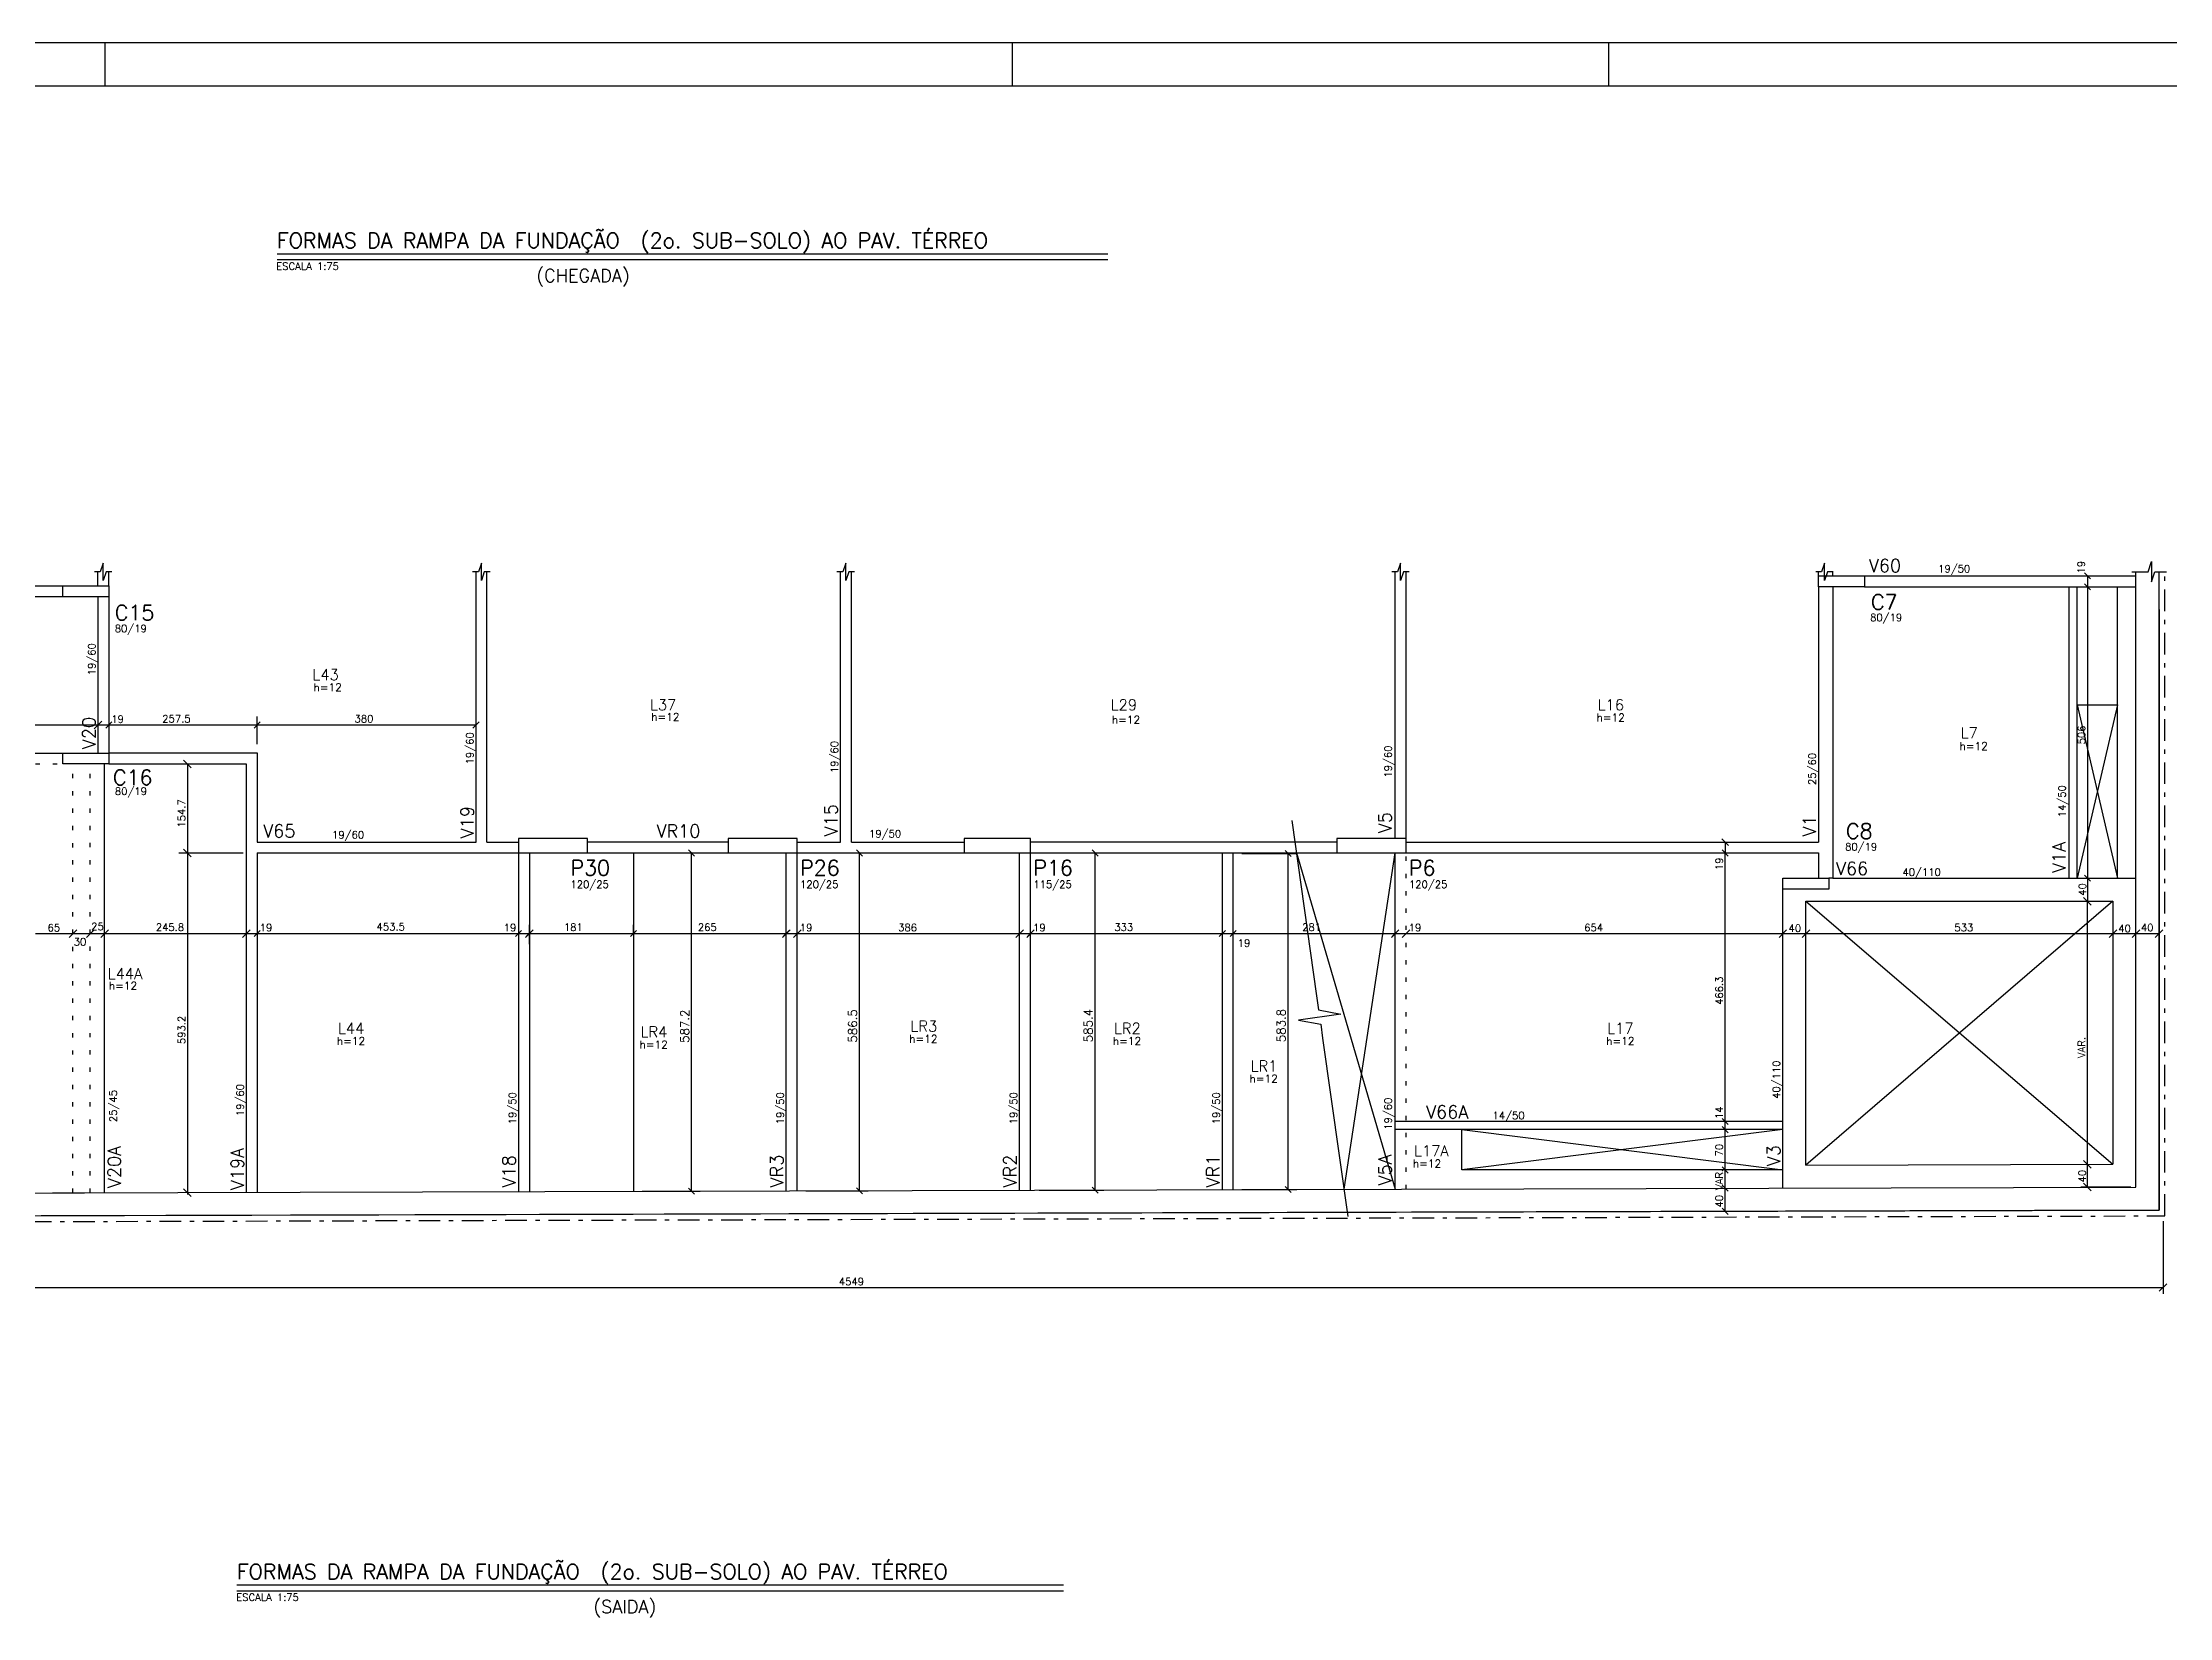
# Model space of a CAD drawing. Extents: x 33964 to 42889, y 0 to 6308.
# Drawn here: x 37020 to 40712, y 3573 to 6308 of the extents above; entities that cross this region are included whole.
import ezdxf

# ---------------------------------------------------------------- set-up
doc = ezdxf.new("R2010")
doc.units = 0
doc.header["$LTSCALE"] = 75
doc.header["$MEASUREMENT"] = 0
doc.linetypes.add('ESTILO_TQS_0002', pattern=[0.4, 0.1, -0.3])
doc.linetypes.add('ESTILO_TQS_0003', pattern=[1, 0.5, -0.2, 0.1, -0.2])
doc.layers.get('0').update_dxf_attribs({"color": 3, "linetype": 'CONTINUOUS'})
for name, color, linetype in [('1', 2, 'CONTINUOUS'), ('204', 1, 'ESTILO_TQS_0003'), ('210', 7, 'ESTILO_TQS_0002'), ('212', 3, 'CONTINUOUS'), ('213', 3, 'CONTINUOUS'), ('216', 3, 'CONTINUOUS'), ('220', 5, 'CONTINUOUS'), ('221', 1, 'CONTINUOUS'), ('222', 6, 'CONTINUOUS'), ('226', 3, 'CONTINUOUS'), ('233', 6, 'CONTINUOUS'), ('250', 1, 'CONTINUOUS')]:
    doc.layers.add(name, color=color, linetype=linetype)
doc.styles.get("Standard").update_dxf_attribs({"font": 'ROMANS.SHX'})

# ---------------------------------------------------------------- blocks, each defined once
blk = doc.blocks.new('LINCOR', base_point=(162860.39586, 45821.60412))
blk.add_lwpolyline([(162860.39586, 45821.60412), (162860.729194, 45821.60412), (162860.89586, 45822.10412), (162860.89586, 45821.10412), (162861.062527, 45821.60412), (162861.39586, 45821.60412)])

msp = doc.modelspace()

# ---------------------------------------------------------------- linework, layer by layer
for p, q in [((33964.1, 6307.5), (42889.1, 6307.5)), ((37129.1, 6232.5), (37129.1, 6307.5)), ((38704.1, 6232.5), (38704.1, 6307.5))]:
    msp.add_line(p, q)
msp.add_lwpolyline([(39739.1, 6232.5), (39739.1, 6307.5)])
at = {"layer": '1'}
for p, q in [((36534.2, 5364.2), (37055.2, 5364.2)), ((37116.2, 5364.2), (37116.2, 5388.4)), ((37135.2, 5364.2), (37135.2, 5388.4)), ((37772.7, 4919.1), (37772.7, 5388.4)), ((37791.7, 4919.1), (37791.7, 5388.4)), ((38405.2, 4919.1), (38405.2, 5388.4)), ((38424.2, 4919.1), (38424.2, 5388.4)), ((39368.2, 4925.1), (39368.2, 5388.4)), ((39387.2, 4925.1), (39387.2, 5388.4)), ((40103.2, 5381.2), (40103.2, 5388.4)), ((40103.2, 5362.2), (40103.2, 4919.1)), ((40128.2, 5381.2), (40128.2, 5388.4)), ((40128.2, 5362.2), (40128.2, 4856.2)), ((40183.2, 5381.2), (40654.2, 5381.2)), ((40183.2, 5362.2), (40654.2, 5362.2)), ((40538.2, 4856.2), (40538.2, 5362.2)), ((40552.2, 4856.2), (40552.2, 5362.2)), ((40622.2, 4856.2), (40622.2, 5362.2)), ((37055.2, 5345.2), (36534.2, 5345.2)), ((37116.2, 5345.2), (37116.2, 5073.8)), ((37135.2, 5345.2), (37135.2, 5073.8)), ((40552.2, 5157.2), (40622.2, 5157.2)), ((36534.2, 5073.7), (37055.2, 5073.7)), ((37135.2, 5073.8), (37392.7, 5073.8)), ((37392.7, 5073.8), (37392.7, 4919.1)), ((37127.9, 4310.1), (37127.9, 5054.7)), ((37135.2, 5054.8), (37373.7, 5054.8)), ((37373.7, 5054.8), (37373.7, 4869)), ((37392.7, 4919.1), (37772.7, 4919.1)), ((37791.7, 4919.1), (37846.2, 4919.1)), ((38330.2, 4919.1), (38405.2, 4919.1)), ((38424.2, 4919.1), (38620.2, 4919.1)), ((39387.2, 4919.1), (40103.2, 4919.1)), ((37373.7, 4900.1), (37373.7, 4311)), ((37392.7, 4900.1), (37392.7, 4311.1)), ((37392.7, 4900.1), (37846.2, 4900.1)), ((37846.2, 4900.1), (37846.2, 4312.3)), ((37865.2, 4900.1), (37865.2, 4312.3)), ((38311.2, 4313.5), (38311.2, 4900.1)), ((38330.2, 4313.6), (38330.2, 4900.1)), ((38716.2, 4314.6), (38716.2, 4900.1)), ((38735.2, 4314.7), (38735.2, 4900.1)), ((39068.2, 4315.6), (39068.2, 4899.4)), ((39087.2, 4315.6), (39087.2, 4899.4)), ((39368.2, 4316.4), (39368.2, 4900.1)), ((39387.2, 4900.1), (40103.2, 4900.1)), ((40103.2, 4900.1), (40103.2, 4856.2)), ((40041.2, 4318.2), (40041.2, 4837.2)), ((40128.2, 4856.2), (40654.2, 4856.2)), ((40081.2, 4816.2), (40614.2, 4816.2)), ((40081.2, 4358.2), (40081.2, 4816.2)), ((40614.2, 4816.2), (40614.2, 4359.7)), ((40041.2, 4433.7), (39368.2, 4433.7)), ((40041.2, 4419.7), (39368.2, 4419.7)), ((39484.2, 4349.7), (39484.2, 4419.7)), ((40081.2, 4358.2), (40614.2, 4359.7)), ((40041.2, 4349.7), (39484.2, 4349.7))]:
    msp.add_line(p, q, dxfattribs=at)
for points in [[(38210.2, 4919.1), (37966.2, 4919.1)], [(39267.2, 4919.1), (38735.2, 4919.1)], [(37966.2, 4900.1), (38210.2, 4900.1)], [(38330.2, 4900.1), (38620.2, 4900.1)], [(38735.2, 4900.1), (39267.2, 4900.1)]]:
    msp.add_lwpolyline(points, dxfattribs=at)
at = {"layer": '204'}
msp.add_lwpolyline([(35498.2, 4256), (40704.2, 4270), (40704.2, 5388.4)], dxfattribs=at)
at = {"layer": '210'}
for p, q in [((37007.9, 5054.7), (37055.2, 5054.7)), ((37072.9, 4309.9), (37072.9, 5054.7)), ((37102.9, 4310), (37102.9, 5054.7)), ((39387.2, 4316.4), (39387.2, 4900.1)), ((40128.2, 4856.2), (40121.2, 4856.2)), ((39416.6, 4433.6), (39409.6, 4433.6))]:
    msp.add_line(p, q, dxfattribs=at)
at = {"layer": '216'}
for p, q in [((40564.6, 5386.5), (40575.2, 5375.9)), ((40564.6, 5367.5), (40575.2, 5356.9)), ((37109.6, 5115.8), (37122.8, 5129)), ((37129.9, 5117.1), (37140.5, 5127.7)), ((37387.4, 5117.1), (37398, 5127.7)), ((37767.4, 5117.1), (37778, 5127.7)), ((37265.1, 5061.4), (37278.3, 5048.1)), ((39935.1, 4924.9), (39946.8, 4913.2)), ((37265.1, 4906.7), (37278.3, 4893.4)), ((38152.2, 4894.7), (38141.6, 4905.4)), ((38443.7, 4894.7), (38433.1, 4905.4)), ((38852.7, 4894.7), (38842.1, 4905.4)), ((39187.6, 4894.1), (39177, 4904.7)), ((39946.2, 4894.7), (39935.6, 4905.4)), ((40564.6, 4861.5), (40575.2, 4850.9)), ((40576.5, 4809.6), (40563.2, 4822.8)), ((37066.3, 4753.6), (37079.6, 4766.9)), ((37096.3, 4753.6), (37109.6, 4766.9)), ((37121.3, 4753.6), (37134.6, 4766.9)), ((37367.1, 4753.6), (37380.3, 4766.9)), ((37387.4, 4755), (37398, 4765.6)), ((37840.9, 4755), (37851.5, 4765.6)), ((37858.6, 4753.6), (37871.8, 4766.9)), ((37859.9, 4755), (37870.5, 4765.6)), ((38040.9, 4755), (38051.5, 4765.6)), ((38040.9, 4755), (38051.5, 4765.6)), ((38304.6, 4753.6), (38317.8, 4766.9)), ((38305.9, 4755), (38316.5, 4765.6)), ((38323.6, 4753.6), (38336.8, 4766.9)), ((38709.6, 4753.6), (38722.8, 4766.9)), ((38728.6, 4753.6), (38741.8, 4766.9)), ((38729.9, 4755), (38740.5, 4765.6)), ((39062.9, 4755), (39073.5, 4765.6)), ((39062.9, 4755), (39073.5, 4765.6)), ((39081.9, 4755), (39092.5, 4765.6)), ((39081.9, 4755), (39092.5, 4765.6)), ((39361.6, 4753.6), (39374.8, 4766.9)), ((39362.9, 4755), (39373.5, 4765.6)), ((39380.6, 4753.6), (39393.8, 4766.9)), ((40034.6, 4753.6), (40047.8, 4766.9)), ((40074.6, 4753.6), (40087.8, 4766.9)), ((40607.6, 4753.6), (40620.8, 4766.9)), ((40647.6, 4753.6), (40660.8, 4766.9)), ((40687.6, 4753.6), (40700.8, 4766.9)), ((39946.2, 4428.4), (39935.6, 4439)), ((39946.2, 4414.4), (39935.6, 4425)), ((40576.5, 4353), (40563.2, 4366.2)), ((38852.7, 4309.4), (38842.1, 4320)), ((39187.6, 4310.3), (39177, 4320.9)), ((39946.2, 4344.4), (39935.6, 4355)), ((39946.2, 4312.6), (39935.6, 4323.2)), ((40576.5, 4313.2), (40563.2, 4326.5)), ((37265.1, 4316.7), (37278.3, 4303.4)), ((38152.2, 4307.5), (38141.6, 4318.1)), ((38443.7, 4308.3), (38433.1, 4318.9)), ((39946.2, 4272.6), (39935.6, 4283.2)), ((40694.6, 4139), (40707.8, 4152.2))]:
    msp.add_line(p, q, dxfattribs=at)
at = {"layer": '220'}
for p, q in [((40694.2, 4279.9), (40694.2, 5388.4)), ((36152.2, 4267.7), (40694.2, 4279.9))]:
    msp.add_line(p, q, dxfattribs=at)
for points in [[(35503.2, 4723.7), (35503.2, 4452.7), (36192.2, 4452.7), (36192.2, 4307.8), (40654.2, 4319.8), (40654.2, 5388.4)], [(40694.2, 5322.7), (40694.2, 4279.9), (36152.2, 4267.7), (36152.2, 4412.7)]]:
    msp.add_lwpolyline(points, dxfattribs=at)
at = {"layer": '221'}
for p, q in [((37427.2, 5930.6), (38869.7, 5930.6)), ((40552.2, 5157.2), (40622.2, 4856.2)), ((40622.2, 5157.2), (40552.2, 4856.2)), ((38046.2, 4900.1), (38046.2, 4312.8)), ((39196.7, 4900.1), (39368.2, 4316.4)), ((39279.6, 4316.2), (39368.2, 4900.1)), ((40081.2, 4816.2), (40614.2, 4359.7)), ((40614.2, 4816.2), (40081.2, 4358.2)), ((39484.2, 4419.7), (40041.2, 4349.7)), ((40041.2, 4419.7), (39484.2, 4349.7)), ((37357.7, 3619.1), (38792.4, 3619.1))]:
    msp.add_line(p, q, dxfattribs=at)
for points in [[(40647.3, 5388.4), (40675.3, 5388.4), (40681.2, 5406.1), (40681.2, 5370.8), (40687.1, 5388.4), (40707, 5388.4)], [(39188.6, 4956.6), (39231.9, 4652.1), (39235.4, 4627.5), (39274, 4620.4), (39200.2, 4610), (39238.9, 4602.9), (39242.3, 4578.3), (39286.3, 4269)]]:
    msp.add_lwpolyline(points, dxfattribs=at)
at = {"layer": '222'}
for p, q in [((34151.6, 6232.5), (42814.1, 6232.5)), ((37427.2, 5940.6), (38869.7, 5940.6)), ((37357.7, 3629.1), (38792.4, 3629.1))]:
    msp.add_line(p, q, dxfattribs=at)
for points in [[(37055.2, 5364.2), (37135.2, 5364.2), (37135.2, 5345.2), (37055.2, 5345.2), (37055.2, 5364.2)], [(40103.2, 5381.2), (40183.2, 5381.2), (40183.2, 5362.2), (40103.2, 5362.2), (40103.2, 5381.2)], [(37055.2, 5073.7), (37135.2, 5073.7), (37135.2, 5054.7), (37055.2, 5054.7), (37055.2, 5073.7)], [(37846.2, 4925.1), (37846.2, 4900.1), (37966.2, 4900.1), (37966.2, 4925.1), (37846.2, 4925.1)], [(38210.2, 4925.1), (38210.2, 4900.1), (38330.2, 4900.1), (38330.2, 4925.1), (38210.2, 4925.1)], [(38620.2, 4925.1), (38620.2, 4900.1), (38735.2, 4900.1), (38735.2, 4925.1), (38620.2, 4925.1)], [(39267.2, 4925.1), (39267.2, 4900.1), (39387.2, 4900.1), (39387.2, 4925.1), (39267.2, 4925.1)], [(40041.2, 4856.2), (40121.2, 4856.2), (40121.2, 4837.2), (40041.2, 4837.2), (40041.2, 4856.2)]]:
    msp.add_lwpolyline(points, dxfattribs=at)
at = {"layer": '250'}
for p, q in [((40569.9, 5381.2), (40569.9, 5362.2)), ((40569.9, 5362.2), (40569.9, 4856.2)), ((40569.9, 5362.2), (40569.9, 4856.2)), ((37392.7, 5088.8), (37392.7, 5137.4)), ((36468.2, 5122.4), (37116.2, 5122.4)), ((37116.2, 5122.4), (37135.2, 5122.4)), ((37135.2, 5122.4), (37392.7, 5122.4)), ((37392.7, 5122.4), (37772.7, 5122.4)), ((37271.7, 5054.7), (37271.7, 4900.1)), ((39940.9, 4919.1), (39940.9, 4900.1)), ((37256.7, 4900.1), (37368.7, 4900.1)), ((37271.7, 4900.1), (37271.7, 4306.8)), ((38121.3, 4900.1), (38161.9, 4900.1)), ((38146.9, 4312.8), (38146.9, 4900.1)), ((38392.4, 4900.1), (38453.4, 4900.1)), ((38438.4, 4313.6), (38438.4, 4900.1)), ((38818.6, 4900.1), (38862.4, 4900.1)), ((38847.4, 4314.7), (38847.4, 4900.1)), ((39102.2, 4899.4), (39197.3, 4899.4)), ((39182.3, 4315.6), (39182.3, 4899.4)), ((39940.9, 4433.7), (39940.9, 4900.1)), ((40569.9, 4856.2), (40569.9, 4816.2)), ((40569.9, 4319.8), (40569.9, 4816.2)), ((37865.2, 4741.9), (37865.2, 4775.3)), ((38046.2, 4759.4), (38046.2, 4775.3)), ((38311.2, 4742.5), (38311.2, 4775.3)), ((38735.2, 4739.9), (38735.2, 4775.3)), ((39068.2, 4732.4), (39068.2, 4775.3)), ((39087.2, 4767.4), (39087.2, 4775.3)), ((39368.2, 4749.6), (39368.2, 4775.3)), ((37007.9, 4760.3), (37072.9, 4760.3)), ((37025.2, 4760.3), (37373.7, 4760.3)), ((37072.9, 4760.3), (37102.9, 4760.3)), ((37102.9, 4760.3), (37127.9, 4760.3)), ((37373.7, 4760.3), (37392.7, 4760.3)), ((37392.7, 4760.3), (37846.2, 4760.3)), ((37846.2, 4760.3), (37865.2, 4760.3)), ((37865.2, 4760.3), (38027.2, 4760.3)), ((38027.2, 4760.3), (38046.2, 4760.3)), ((38046.2, 4760.3), (38311.2, 4760.3)), ((38311.2, 4760.3), (38330.2, 4760.3)), ((38330.2, 4760.3), (38716.2, 4760.3)), ((38716.2, 4760.3), (38735.2, 4760.3)), ((38735.2, 4760.3), (39068.2, 4760.3)), ((39068.2, 4760.3), (39087.2, 4760.3)), ((39087.2, 4760.3), (39368.2, 4760.3)), ((39368.2, 4760.3), (39387.2, 4760.3)), ((39387.2, 4760.3), (40041.2, 4760.3)), ((40041.2, 4760.3), (40081.2, 4760.3)), ((40081.1, 4760.3), (40654.2, 4760.3)), ((40654.2, 4760.3), (40694.2, 4760.3)), ((39940.9, 4419.7), (39940.9, 4433.7)), ((39940.9, 4349.7), (39940.9, 4419.7)), ((39940.9, 4314.9), (39940.9, 4349.7)), ((37037.2, 4310.1), (37092.7, 4310.1)), ((38061.2, 4312.8), (38161.9, 4312.8)), ((38345.2, 4313.6), (38453.4, 4313.6)), ((38750.2, 4314.7), (38862.4, 4314.7)), ((39102.2, 4315.6), (39197.3, 4315.6)), ((39940.9, 4277.9), (39940.9, 4317.9)), ((40645.1, 4319.8), (40558.6, 4319.8)), ((40701.2, 4261), (40701.2, 4134.3)), ((36152.2, 4145.6), (40701.2, 4145.6))]:
    msp.add_line(p, q, dxfattribs=at)

# ---------------------------------------------------------------- block references
at = {"layer": '221', "xscale": 30.494852, "yscale": 30.494852, "rotation": 180}
for p in [(37140.7, 5388.4), (37797.2, 5388.4), (38429.7, 5388.4), (39392.7, 5388.4), (40128.7, 5388.4)]:
    msp.add_blockref('LINCOR', p, dxfattribs=at)

# ---------------------------------------------------------------- texts
at = {"layer": '212'}
for s, p in [('ESCALA 1:75', (37425.9, 5912.6)), ('19/50', (40310.8, 5387.4)), ('19/60', (37522.8, 4925.3)), ('19/50', (38455, 4927.2)), ('40/110', (40248.8, 4860.4)), ('14/50', (39537.2, 4437.8)), ('ESCALA 1:75', (37356.4, 3601.2))]:
    msp.add_text(s, height=12.75, dxfattribs=at).set_placement(p)
for s, p in [('19/60', (37111.9, 5208.8)), ('19/60', (37768.4, 5054)), ('19/60', (38401.1, 5038.8)), ('19/60', (39362.2, 5031)), ('25/60', (40098.5, 5018.1)), ('14/50', (40532.2, 4962.2)), ('40/110', (40036.3, 4473.1)), ('25/45', (37149.1, 4432.7)), ('19/60', (37369.4, 4443.1)), ('19/50', (37842.1, 4429.1)), ('19/50', (38307.1, 4429.1)), ('19/50', (38712.1, 4429.1)), ('19/50', (39064.1, 4429.1)), ('19/60', (39362.2, 4419.4))]:
    msp.add_text(s, height=12.75, rotation=90, dxfattribs=at).set_placement(p)
at = {"layer": '213'}
for s, p in [('80/19', (40192.7, 5302.6)), ('80/19', (37145.5, 5283.4)), ('80/19', (37145.7, 5000.9)), ('80/19', (40149.3, 4904.6)), ('120/25', (37936.6, 4839.3)), ('120/25', (38335.2, 4839.3)), ('115/25', (38740.2, 4839.3)), ('120/25', (39392.2, 4839.3))]:
    msp.add_text(s, height=12.75, dxfattribs=at).set_placement(p)
at = {"layer": '216'}
for s, height, p in [('19', 12.75, (40565.5, 5385.5)), ('506', 12.75, (40566.1, 5088.8)), ('154.7', 12.75, (37267.9, 4944.2)), ('19', 12.75, (39937.1, 4870.3)), ('40', 12.75, (40567.5, 4825.7)), ('466.3', 12.75, (39937.1, 4636.3)), ('593.2', 12.75, (37267.9, 4568.2)), ('587.2', 15, (38142.4, 4570.4)), ('586.5', 15, (38433.9, 4570.8)), ('585.4', 15, (38842.9, 4571.4)), ('583.8', 15, (39177.8, 4571.5)), ('VAR.', 12.75, (40566.1, 4543.9)), ('14', 12.75, (39937.1, 4438)), ('70', 12.75, (39937.1, 4373.2)), ('VAR.', 12.75, (39937.1, 4314.9)), ('40', 12.75, (40567.2, 4328)), ('40', 12.75, (39937.1, 4284.4))]:
    msp.add_text(s, height=height, rotation=90, dxfattribs=at).set_placement(p)
for s, height, p in [('h=12', 13.5, (37490.6, 5181)), ('19', 12.75, (37139.5, 5126.2)), ('257.5', 12.75, (37228, 5126.9)), ('380', 12.75, (37561.7, 5126.9)), ('h=12', 13.5, (38076.6, 5129.7)), ('h=12', 13.5, (38876.3, 5124.7)), ('h=12', 13.5, (39717.8, 5128.6)), ('h=12', 13.5, (40347.8, 5078.9)), ('65', 12.75, (37028.9, 4764)), ('25', 12.75, (37104.6, 4766.2)), ('245.8', 12.75, (37216.7, 4764.8)), ('19', 12.75, (37397.2, 4764.1)), ('453.5', 12.75, (37600, 4765.6)), ('19', 12.75, (37820.7, 4764.1)), ('181', 12.75, (37925.2, 4764.8)), ('265', 12.75, (38157.7, 4764.8)), ('19', 12.75, (38334.7, 4764.1)), ('386', 12.75, (38505.4, 4764.1)), ('19', 12.75, (38739.7, 4764.1)), ('333', 12.75, (38880.7, 4764.8)), ('281', 12.75, (39206.7, 4764.8)), ('19', 12.75, (39391.7, 4764.1)), ('654', 12.75, (39696.4, 4764.1)), ('40', 12.75, (40051, 4763)), ('533', 12.75, (40339, 4764.1)), ('40', 12.75, (40623.5, 4762.7)), ('40', 12.75, (40662.8, 4764.1)), ('30', 12.75, (37074.3, 4739.6)), ('19', 12.75, (39095, 4737.4)), ('h=12', 13.5, (37135.3, 4662.8)), ('h=12', 13.5, (37531.1, 4566.8)), ('h=12', 13.5, (38524.8, 4570.6)), ('h=12', 13.5, (38878, 4566.8)), ('h=12', 13.5, (39734.3, 4566.8)), ('h=12', 13.5, (38056.3, 4560.7)), ('h=12', 13.5, (39115.3, 4501.5)), ('h=12', 13.5, (39399, 4354.1)), ('4549', 12.75, (38402.5, 4149.4))]:
    msp.add_text(s, height=height, dxfattribs=at).set_placement(p)
at = {"layer": '220'}
for s, height, p in [('(CHEGADA)', 22.5, (37877.2, 5891.5)), ('C15', 26.25, (37145.5, 5304.3)), ('C7', 26.25, (40194.3, 5322.9)), ('C16', 26.25, (37142.5, 5018.1)), ('C8', 26.25, (40150.9, 4924.9)), ('P30', 26.25, (37936.6, 4861.2)), ('P26', 26.25, (38335.2, 4861.2)), ('P16', 26.25, (38740.2, 4861.2)), ('P6', 26.25, (39392.2, 4861.2)), ('(SAIDA)', 22.5, (37976.4, 3580.1))]:
    msp.add_text(s, height=height, dxfattribs=at).set_placement(p)
at = {"layer": '222'}
for p in [(37427.2, 5950.6), (37357.7, 3639.1)]:
    msp.add_text('FORMAS DA RAMPA DA FUNDAÇÃO  (2o. SUB-SOLO) AO PAV. TÉRREO', height=26.25, dxfattribs=at).set_placement(p)
at = {"layer": '226'}
for s, p in [('L43', (37488.7, 5200.3)), ('L37', (38074.6, 5148)), ('L29', (38874.4, 5148)), ('L16', (39719.8, 5148)), ('L7', (40349.9, 5099.3)), ('L44A', (37133.4, 4681.2)), ('L44', (37533.1, 4586.3)), ('LR4', (38058.3, 4580.1)), ('LR3', (38526.8, 4590)), ('LR2', (38880.1, 4586.3)), ('L17', (39736.3, 4586.3)), ('LR1', (39117.3, 4520.9)), ('L17A', (39401, 4373.5))]:
    msp.add_text(s, height=18.75, dxfattribs=at).set_placement(p)
at = {"layer": '233'}
for s, p in [('V60', (40190.4, 5387.8)), ('V65', (37403.2, 4927.1)), ('VR10', (38086, 4926.9)), ('V66', (40133.4, 4861.9)), ('V66A', (39421.8, 4439.3))]:
    msp.add_text(s, height=22.5, dxfattribs=at).set_placement(p)
for s, p in [('V20', (37112, 5080.5)), ('V19', (37768.5, 4925.7)), ('V15', (38400.1, 4929.1)), ('V5', (39361.7, 4934.5)), ('V1', (40098.6, 4929)), ('V1A', (40531.7, 4865.7)), ('V20A', (37155.8, 4318.2)), ('V19A', (37369.5, 4314.8)), ('V18', (37841.1, 4319.4)), ('VR3', (38306.1, 4319.4)), ('VR2', (38711.1, 4319.4)), ('VR1', (39063.1, 4319.4)), ('V5A', (39361.7, 4322.9)), ('V3', (40036.4, 4356.3))]:
    msp.add_text(s, height=22.5, rotation=90, dxfattribs=at).set_placement(p)

doc.saveas('drawing.dxf')
